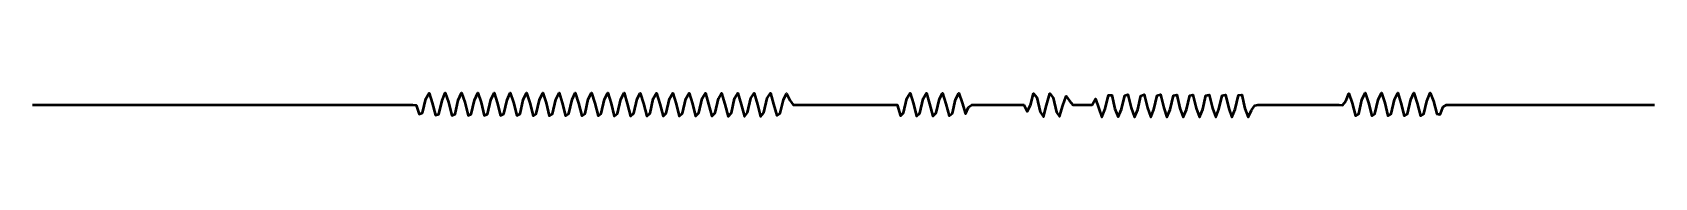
# Model space of a CAD drawing. Extents: x -47 to 452, y 172 to 669.
# Drawn here: x -47.1 to 451.9, y 472.3 to 479.8 of the extents above; entities that cross this region are included whole.
import ezdxf

# ---------------------------------------------------------------- set-up
doc = ezdxf.new("R2010")
doc.units = 0
doc.header["$MEASUREMENT"] = 0
doc.layers.add('Capa 1', color=7, linetype='Continuous', lineweight=0)

# ---------------------------------------------------------------- blocks, each defined once
blk = doc.blocks.new('Block_0')
at = {"layer": 'Capa 1', "color": 18, "lineweight": 50, "true_color": 0x000000}
blk.add_open_spline([(-47.14, 476.06), (-47.14, 476.06), (-46.14, 476.06), (-46.14, 476.06), (-46.14, 476.06), (-45.14, 476.06), (-45.14, 476.06), (-45.14, 476.06), (-44.14, 476.06), (-44.14, 476.06), (-44.14, 476.06), (-43.14, 476.06), (-43.14, 476.06), (-43.14, 476.06), (-42.14, 476.06), (-42.14, 476.06), (-42.14, 476.06), (-41.14, 476.06), (-41.14, 476.06), (-41.14, 476.06), (-40.14, 476.06), (-40.14, 476.06), (-40.14, 476.06), (-39.14, 476.06), (-39.14, 476.06), (-39.14, 476.06), (-38.14, 476.06), (-38.14, 476.06), (-38.14, 476.06), (-37.14, 476.06), (-37.14, 476.06), (-37.14, 476.06), (-36.14, 476.06), (-36.14, 476.06), (-36.14, 476.06), (-35.14, 476.06), (-35.14, 476.06), (-35.14, 476.06), (-34.14, 476.06), (-34.14, 476.06), (-34.14, 476.06), (-33.14, 476.06), (-33.14, 476.06), (-33.14, 476.06), (-32.14, 476.06), (-32.14, 476.06), (-32.14, 476.06), (-31.14, 476.06), (-31.14, 476.06), (-31.14, 476.06), (-30.14, 476.06), (-30.14, 476.06), (-30.14, 476.06), (-29.14, 476.06), (-29.14, 476.06), (-29.14, 476.06), (-28.14, 476.06), (-28.14, 476.06), (-28.14, 476.06), (-27.14, 476.06), (-27.14, 476.06), (-27.14, 476.06), (-26.14, 476.06), (-26.14, 476.06), (-26.14, 476.06), (-25.14, 476.06), (-25.14, 476.06), (-25.14, 476.06), (-24.14, 476.06), (-24.14, 476.06), (-24.14, 476.06), (-23.14, 476.06), (-23.14, 476.06), (-23.14, 476.06), (-22.14, 476.06), (-22.14, 476.06), (-22.14, 476.06), (-21.14, 476.06), (-21.14, 476.06), (-21.14, 476.06), (-20.14, 476.06), (-20.14, 476.06), (-20.14, 476.06), (-19.14, 476.06), (-19.14, 476.06), (-19.14, 476.06), (-18.14, 476.06), (-18.14, 476.06), (-18.14, 476.06), (-17.14, 476.06), (-17.14, 476.06), (-17.14, 476.06), (-16.14, 476.06), (-16.14, 476.06), (-16.14, 476.06), (-15.14, 476.06), (-15.14, 476.06), (-15.14, 476.06), (-14.14, 476.06), (-14.14, 476.06), (-14.14, 476.06), (-13.14, 476.06), (-13.14, 476.06), (-13.14, 476.06), (-12.14, 476.06), (-12.14, 476.06), (-12.14, 476.06), (-11.14, 476.06), (-11.14, 476.06), (-11.14, 476.06), (-10.14, 476.06), (-10.14, 476.06), (-10.14, 476.06), (-9.14, 476.06), (-9.14, 476.06), (-9.14, 476.06), (-8.14, 476.06), (-8.14, 476.06), (-8.14, 476.06), (-7.14, 476.06), (-7.14, 476.06), (-7.14, 476.06), (-6.14, 476.06), (-6.14, 476.06), (-6.14, 476.06), (-5.14, 476.06), (-5.14, 476.06), (-5.14, 476.06), (-4.14, 476.06), (-4.14, 476.06), (-4.14, 476.06), (-3.14, 476.06), (-3.14, 476.06), (-3.14, 476.06), (-2.14, 476.06), (-2.14, 476.06), (-2.14, 476.06), (-1.14, 476.06), (-1.14, 476.06), (-1.14, 476.06), (-0.14, 476.06), (-0.14, 476.06), (-0.14, 476.06), (0.86, 476.06), (0.86, 476.06), (0.86, 476.06), (1.86, 476.06), (1.86, 476.06), (1.86, 476.06), (2.86, 476.06), (2.86, 476.06), (2.86, 476.06), (3.86, 476.06), (3.86, 476.06), (3.86, 476.06), (4.86, 476.06), (4.86, 476.06), (4.86, 476.06), (5.86, 476.06), (5.86, 476.06), (5.86, 476.06), (6.86, 476.06), (6.86, 476.06), (6.86, 476.06), (7.86, 476.06), (7.86, 476.06), (7.86, 476.06), (8.86, 476.06), (8.86, 476.06), (8.86, 476.06), (9.86, 476.06), (9.86, 476.06), (9.86, 476.06), (10.86, 476.06), (10.86, 476.06), (10.86, 476.06), (11.86, 476.06), (11.86, 476.06), (11.86, 476.06), (12.86, 476.06), (12.86, 476.06), (12.86, 476.06), (13.86, 476.06), (13.86, 476.06), (13.86, 476.06), (14.86, 476.06), (14.86, 476.06), (14.86, 476.06), (15.86, 476.06), (15.86, 476.06), (15.86, 476.06), (16.86, 476.06), (16.86, 476.06), (16.86, 476.06), (17.86, 476.06), (17.86, 476.06), (17.86, 476.06), (18.86, 476.06), (18.86, 476.06), (18.86, 476.06), (19.86, 476.06), (19.86, 476.06), (19.86, 476.06), (20.86, 476.06), (20.86, 476.06), (20.86, 476.06), (21.86, 476.06), (21.86, 476.06), (21.86, 476.06), (22.86, 476.06), (22.86, 476.06), (22.86, 476.06), (23.86, 476.06), (23.86, 476.06), (23.86, 476.06), (24.86, 476.06), (24.86, 476.06), (24.86, 476.06), (25.86, 476.06), (25.86, 476.06), (25.86, 476.06), (26.86, 476.06), (26.86, 476.06), (26.86, 476.06), (27.86, 476.06), (27.86, 476.06), (27.86, 476.06), (28.86, 476.06), (28.86, 476.06), (28.86, 476.06), (29.86, 476.06), (29.86, 476.06), (29.86, 476.06), (30.86, 476.06), (30.86, 476.06), (30.86, 476.06), (31.86, 476.06), (31.86, 476.06), (31.86, 476.06), (32.86, 476.06), (32.86, 476.06), (32.86, 476.06), (33.86, 476.06), (33.86, 476.06), (33.86, 476.06), (34.86, 476.06), (34.86, 476.06), (34.86, 476.06), (35.86, 476.06), (35.86, 476.06), (35.86, 476.06), (36.86, 476.06), (36.86, 476.06), (36.86, 476.06), (37.86, 476.06), (37.86, 476.06), (37.86, 476.06), (38.86, 476.06), (38.86, 476.06), (38.86, 476.06), (39.86, 476.06), (39.86, 476.06), (39.86, 476.06), (40.86, 476.06), (40.86, 476.06), (40.86, 476.06), (41.86, 476.06), (41.86, 476.06), (41.86, 476.06), (42.86, 476.06), (42.86, 476.06), (42.86, 476.06), (43.86, 476.06), (43.86, 476.06), (43.86, 476.06), (44.86, 476.06), (44.86, 476.06), (44.86, 476.06), (45.86, 476.06), (45.86, 476.06), (45.86, 476.06), (46.86, 476.06), (46.86, 476.06), (46.86, 476.06), (47.86, 476.06), (47.86, 476.06), (47.86, 476.06), (48.86, 476.06), (48.86, 476.06), (48.86, 476.06), (49.86, 476.06), (49.86, 476.06), (49.86, 476.06), (50.86, 476.06), (50.86, 476.06), (50.86, 476.06), (51.86, 476.06), (51.86, 476.06), (51.86, 476.06), (52.86, 476.06), (52.86, 476.06), (52.86, 476.06), (53.86, 476.06), (53.86, 476.06), (53.86, 476.06), (54.86, 476.06), (54.86, 476.06), (54.86, 476.06), (55.86, 476.06), (55.86, 476.06), (55.86, 476.06), (56.86, 476.06), (56.86, 476.06), (56.86, 476.06), (57.86, 476.06), (57.86, 476.06), (57.86, 476.06), (58.86, 476.06), (58.86, 476.06), (58.86, 476.06), (59.86, 476.06), (59.86, 476.06), (59.86, 476.06), (60.86, 476.06), (60.86, 476.06), (60.86, 476.06), (61.86, 476.06), (61.86, 476.06), (61.86, 476.06), (62.86, 476.06), (62.86, 476.06), (62.86, 476.06), (63.86, 476.06), (63.86, 476.06), (63.86, 476.06), (64.86, 476.06), (64.86, 476.06), (64.86, 476.06), (65.86, 476.06), (65.86, 476.06), (65.86, 476.06), (66.86, 476.06), (66.86, 476.06), (66.86, 476.06), (67.86, 476.06), (67.86, 476.06), (67.86, 476.06), (68.86, 476.06), (68.86, 476.06), (68.86, 476.06), (69.86, 476.06), (69.86, 476.06), (69.86, 476.06), (70.86, 475.98), (70.86, 475.98), (70.86, 475.98), (71.86, 473.22), (71.86, 473.22), (71.86, 473.22), (72.86, 473.62), (72.86, 473.62), (72.86, 473.62), (73.86, 477.92), (73.86, 477.92), (73.86, 477.92), (74.86, 479.67), (74.86, 479.67), (74.86, 479.67), (75.86, 476.75), (75.86, 476.75), (75.86, 476.75), (76.86, 472.87), (76.86, 472.87), (76.86, 472.87), (77.86, 473.24), (77.86, 473.24), (77.86, 473.24), (78.86, 477.49), (78.86, 477.49), (78.86, 477.49), (79.86, 479.82), (79.86, 479.82), (79.86, 479.82), (80.86, 476.94), (80.86, 476.94), (80.86, 476.94), (81.86, 472.84), (81.86, 472.84), (81.86, 472.84), (82.86, 473.2), (82.86, 473.2), (82.86, 473.2), (83.86, 477.53), (83.86, 477.53), (83.86, 477.53), (84.86, 479.82), (84.86, 479.82), (84.86, 479.82), (85.86, 476.9), (85.86, 476.9), (85.86, 476.9), (86.86, 472.82), (86.86, 472.82), (86.86, 472.82), (87.86, 473.23), (87.86, 473.23), (87.86, 473.23), (88.86, 477.56), (88.86, 477.56), (88.86, 477.56), (89.86, 479.82), (89.86, 479.82), (89.86, 479.82), (90.86, 476.86), (90.86, 476.86), (90.86, 476.86), (91.86, 472.8), (91.86, 472.8), (91.86, 472.8), (92.86, 473.25), (92.86, 473.25), (92.86, 473.25), (93.86, 477.6), (93.86, 477.6), (93.86, 477.6), (94.86, 479.81), (94.86, 479.81), (94.86, 479.81), (95.86, 476.83), (95.86, 476.83), (95.86, 476.83), (96.86, 472.78), (96.86, 472.78), (96.86, 472.78), (97.86, 473.28), (97.86, 473.28), (97.86, 473.28), (98.86, 477.63), (98.86, 477.63), (98.86, 477.63), (99.86, 479.81), (99.86, 479.81), (99.86, 479.81), (100.86, 476.79), (100.86, 476.79), (100.86, 476.79), (101.86, 472.76), (101.86, 472.76), (101.86, 472.76), (102.86, 473.3), (102.86, 473.3), (102.86, 473.3), (103.86, 477.67), (103.86, 477.67), (103.86, 477.67), (104.86, 479.81), (104.86, 479.81), (104.86, 479.81), (105.86, 476.75), (105.86, 476.75), (105.86, 476.75), (106.86, 472.74), (106.86, 472.74), (106.86, 472.74), (107.86, 473.33), (107.86, 473.33), (107.86, 473.33), (108.86, 477.7), (108.86, 477.7), (108.86, 477.7), (109.86, 479.8), (109.86, 479.8), (109.86, 479.8), (110.86, 476.71), (110.86, 476.71), (110.86, 476.71), (111.86, 472.72), (111.86, 472.72), (111.86, 472.72), (112.86, 473.36), (112.86, 473.36), (112.86, 473.36), (113.86, 477.74), (113.86, 477.74), (113.86, 477.74), (114.86, 479.79), (114.86, 479.79), (114.86, 479.79), (115.86, 476.68), (115.86, 476.68), (115.86, 476.68), (116.86, 472.7), (116.86, 472.7), (116.86, 472.7), (117.86, 473.38), (117.86, 473.38), (117.86, 473.38), (118.86, 477.77), (118.86, 477.77), (118.86, 477.77), (119.86, 479.79), (119.86, 479.79), (119.86, 479.79), (120.86, 476.64), (120.86, 476.64), (120.86, 476.64), (121.86, 472.69), (121.86, 472.69), (121.86, 472.69), (122.86, 473.41), (122.86, 473.41), (122.86, 473.41), (123.86, 477.81), (123.86, 477.81), (123.86, 477.81), (124.86, 479.78), (124.86, 479.78), (124.86, 479.78), (125.86, 476.6), (125.86, 476.6), (125.86, 476.6), (126.86, 472.67), (126.86, 472.67), (126.86, 472.67), (127.86, 473.44), (127.86, 473.44), (127.86, 473.44), (128.86, 477.84), (128.86, 477.84), (128.86, 477.84), (129.86, 479.78), (129.86, 479.78), (129.86, 479.78), (130.86, 476.56), (130.86, 476.56), (130.86, 476.56), (131.86, 472.65), (131.86, 472.65), (131.86, 472.65), (132.86, 473.46), (132.86, 473.46), (132.86, 473.46), (133.86, 477.87), (133.86, 477.87), (133.86, 477.87), (134.86, 479.77), (134.86, 479.77), (134.86, 479.77), (135.86, 476.52), (135.86, 476.52), (135.86, 476.52), (136.86, 472.64), (136.86, 472.64), (136.86, 472.64), (137.86, 473.49), (137.86, 473.49), (137.86, 473.49), (138.86, 477.91), (138.86, 477.91), (138.86, 477.91), (139.86, 479.76), (139.86, 479.76), (139.86, 479.76), (140.86, 476.49), (140.86, 476.49), (140.86, 476.49), (141.86, 472.62), (141.86, 472.62), (141.86, 472.62), (142.86, 473.52), (142.86, 473.52), (142.86, 473.52), (143.86, 477.94), (143.86, 477.94), (143.86, 477.94), (144.86, 479.75), (144.86, 479.75), (144.86, 479.75), (145.86, 476.45), (145.86, 476.45), (145.86, 476.45), (146.86, 472.6), (146.86, 472.6), (146.86, 472.6), (147.86, 473.55), (147.86, 473.55), (147.86, 473.55), (148.86, 477.97), (148.86, 477.97), (148.86, 477.97), (149.86, 479.75), (149.86, 479.75), (149.86, 479.75), (150.86, 476.41), (150.86, 476.41), (150.86, 476.41), (151.86, 472.59), (151.86, 472.59), (151.86, 472.59), (152.86, 473.58), (152.86, 473.58), (152.86, 473.58), (153.86, 478.01), (153.86, 478.01), (153.86, 478.01), (154.86, 479.74), (154.86, 479.74), (154.86, 479.74), (155.86, 476.37), (155.86, 476.37), (155.86, 476.37), (156.86, 472.57), (156.86, 472.57), (156.86, 472.57), (157.86, 473.61), (157.86, 473.61), (157.86, 473.61), (158.86, 478.04), (158.86, 478.04), (158.86, 478.04), (159.86, 479.73), (159.86, 479.73), (159.86, 479.73), (160.86, 476.33), (160.86, 476.33), (160.86, 476.33), (161.86, 472.56), (161.86, 472.56), (161.86, 472.56), (162.86, 473.64), (162.86, 473.64), (162.86, 473.64), (163.86, 478.07), (163.86, 478.07), (163.86, 478.07), (164.86, 479.72), (164.86, 479.72), (164.86, 479.72), (165.86, 476.3), (165.86, 476.3), (165.86, 476.3), (166.86, 472.55), (166.86, 472.55), (166.86, 472.55), (167.86, 473.67), (167.86, 473.67), (167.86, 473.67), (168.86, 478.1), (168.86, 478.1), (168.86, 478.1), (169.86, 479.71), (169.86, 479.71), (169.86, 479.71), (170.86, 476.26), (170.86, 476.26), (170.86, 476.26), (171.86, 472.53), (171.86, 472.53), (171.86, 472.53), (172.86, 473.7), (172.86, 473.7), (172.86, 473.7), (173.86, 478.14), (173.86, 478.14), (173.86, 478.14), (174.86, 479.7), (174.86, 479.7), (174.86, 479.7), (175.86, 476.22), (175.86, 476.22), (175.86, 476.22), (176.86, 472.52), (176.86, 472.52), (176.86, 472.52), (177.86, 473.73), (177.86, 473.73), (177.86, 473.73), (178.86, 478.17), (178.86, 478.17), (178.86, 478.17), (179.86, 479.69), (179.86, 479.69), (179.86, 479.69), (180.86, 476.27), (180.86, 476.27), (180.86, 476.27), (181.86, 472.77), (181.86, 472.77), (181.86, 472.77), (182.86, 473.5), (182.86, 473.5), (182.86, 473.5), (183.86, 477.7), (183.86, 477.7), (183.86, 477.7), (184.86, 479.56), (184.86, 479.56), (184.86, 479.56), (185.86, 477.53), (185.86, 477.53), (185.86, 477.53), (186.86, 476.06), (186.86, 476.06), (186.86, 476.06), (187.86, 476.06), (187.86, 476.06), (187.86, 476.06), (188.86, 476.06), (188.86, 476.06), (188.86, 476.06), (189.86, 476.06), (189.86, 476.06), (189.86, 476.06), (190.86, 476.06), (190.86, 476.06), (190.86, 476.06), (191.86, 476.06), (191.86, 476.06), (191.86, 476.06), (192.86, 476.06), (192.86, 476.06), (192.86, 476.06), (193.86, 476.06), (193.86, 476.06), (193.86, 476.06), (194.86, 476.06), (194.86, 476.06), (194.86, 476.06), (195.86, 476.06), (195.86, 476.06), (195.86, 476.06), (196.86, 476.06), (196.86, 476.06), (196.86, 476.06), (197.86, 476.06), (197.86, 476.06), (197.86, 476.06), (198.86, 476.06), (198.86, 476.06), (198.86, 476.06), (199.86, 476.06), (199.86, 476.06), (199.86, 476.06), (200.86, 476.06), (200.86, 476.06), (200.86, 476.06), (201.86, 476.06), (201.86, 476.06), (201.86, 476.06), (202.86, 476.06), (202.86, 476.06), (202.86, 476.06), (203.86, 476.06), (203.86, 476.06), (203.86, 476.06), (204.86, 476.06), (204.86, 476.06), (204.86, 476.06), (205.86, 476.06), (205.86, 476.06), (205.86, 476.06), (206.86, 476.06), (206.86, 476.06), (206.86, 476.06), (207.86, 476.06), (207.86, 476.06), (207.86, 476.06), (208.86, 476.06), (208.86, 476.06), (208.86, 476.06), (209.86, 476.06), (209.86, 476.06), (209.86, 476.06), (210.86, 476.06), (210.86, 476.06), (210.86, 476.06), (211.86, 476.06), (211.86, 476.06), (211.86, 476.06), (212.86, 476.06), (212.86, 476.06), (212.86, 476.06), (213.86, 476.06), (213.86, 476.06), (213.86, 476.06), (214.86, 476.06), (214.86, 476.06), (214.86, 476.06), (215.86, 476.06), (215.86, 476.06), (215.86, 476.06), (216.86, 476.06), (216.86, 476.06), (216.86, 476.06), (217.86, 476.06), (217.86, 476.06), (217.86, 476.06), (218.86, 476.1), (218.86, 476.1), (218.86, 476.1), (219.86, 472.7), (219.86, 472.7), (219.86, 472.7), (220.86, 473.64), (220.86, 473.64), (220.86, 473.64), (221.86, 478.02), (221.86, 478.02), (221.86, 478.02), (222.86, 479.7), (222.86, 479.7), (222.86, 479.7), (223.86, 476.43), (223.86, 476.43), (223.86, 476.43), (224.86, 472.61), (224.86, 472.61), (224.86, 472.61), (225.86, 473.56), (225.86, 473.56), (225.86, 473.56), (226.86, 477.98), (226.86, 477.98), (226.86, 477.98), (227.86, 479.74), (227.86, 479.74), (227.86, 479.74), (228.86, 476.4), (228.86, 476.4), (228.86, 476.4), (229.86, 472.59), (229.86, 472.59), (229.86, 472.59), (230.86, 473.59), (230.86, 473.59), (230.86, 473.59), (231.86, 478.01), (231.86, 478.01), (231.86, 478.01), (232.86, 479.73), (232.86, 479.73), (232.86, 479.73), (233.86, 476.41), (233.86, 476.41), (233.86, 476.41), (234.86, 472.66), (234.86, 472.66), (234.86, 472.66), (235.86, 473.52), (235.86, 473.52), (235.86, 473.52), (236.86, 477.77), (236.86, 477.77), (236.86, 477.77), (237.86, 479.71), (237.86, 479.71), (237.86, 479.71), (238.86, 476.74), (238.86, 476.74), (238.86, 476.74), (239.86, 473.28), (239.86, 473.28), (239.86, 473.28), (240.86, 475.36), (240.86, 475.36), (240.86, 475.36), (241.86, 476.06), (241.86, 476.06), (241.86, 476.06), (242.86, 476.06), (242.86, 476.06), (242.86, 476.06), (243.86, 476.06), (243.86, 476.06), (243.86, 476.06), (244.86, 476.06), (244.86, 476.06), (244.86, 476.06), (245.86, 476.06), (245.86, 476.06), (245.86, 476.06), (246.86, 476.06), (246.86, 476.06), (246.86, 476.06), (247.86, 476.06), (247.86, 476.06), (247.86, 476.06), (248.86, 476.06), (248.86, 476.06), (248.86, 476.06), (249.86, 476.06), (249.86, 476.06), (249.86, 476.06), (250.86, 476.06), (250.86, 476.06), (250.86, 476.06), (251.86, 476.06), (251.86, 476.06), (251.86, 476.06), (252.86, 476.06), (252.86, 476.06), (252.86, 476.06), (253.86, 476.06), (253.86, 476.06), (253.86, 476.06), (254.86, 476.06), (254.86, 476.06), (254.86, 476.06), (255.86, 476.06), (255.86, 476.06), (255.86, 476.06), (256.86, 476.06), (256.86, 476.06), (256.86, 476.06), (257.86, 476.06), (257.86, 476.06), (257.86, 476.06), (258.86, 474.02), (258.86, 474.02), (258.86, 474.02), (259.86, 475.96), (259.86, 475.96), (259.86, 475.96), (260.86, 479.62), (260.86, 479.62), (260.86, 479.62), (261.86, 478.35), (261.86, 478.35), (261.86, 478.35), (262.86, 473.91), (262.86, 473.91), (262.86, 473.91), (263.86, 472.45), (263.86, 472.45), (263.86, 472.45), (264.86, 475.99), (264.86, 475.99), (264.86, 475.99), (265.86, 479.63), (265.86, 479.63), (265.86, 479.63), (266.86, 478.32), (266.86, 478.32), (266.86, 478.32), (267.86, 473.88), (267.86, 473.88), (267.86, 473.88), (268.86, 472.46), (268.86, 472.46), (268.86, 472.46), (269.86, 475.93), (269.86, 475.93), (269.86, 475.93), (270.86, 478.76), (270.86, 478.76), (270.86, 478.76), (271.86, 477.32), (271.86, 477.32), (271.86, 477.32), (272.86, 476.06), (272.86, 476.06), (272.86, 476.06), (273.86, 476.06), (273.86, 476.06), (273.86, 476.06), (274.86, 476.06), (274.86, 476.06), (274.86, 476.06), (275.86, 476.06), (275.86, 476.06), (275.86, 476.06), (276.86, 476.06), (276.86, 476.06), (276.86, 476.06), (277.86, 476.06), (277.86, 476.06), (277.86, 476.06), (278.86, 476.08), (278.86, 476.08), (278.86, 476.08), (279.86, 477.94), (279.86, 477.94), (279.86, 477.94), (280.86, 474.94), (280.86, 474.94), (280.86, 474.94), (281.86, 472.29), (281.86, 472.29), (281.86, 472.29), (282.86, 474.91), (282.86, 474.91), (282.86, 474.91), (283.86, 479.1), (283.86, 479.1), (283.86, 479.1), (284.86, 479.11), (284.86, 479.11), (284.86, 479.11), (285.86, 474.92), (285.86, 474.92), (285.86, 474.92), (286.86, 472.35), (286.86, 472.35), (286.86, 472.35), (287.86, 474.72), (287.86, 474.72), (287.86, 474.72), (288.86, 478.94), (288.86, 478.94), (288.86, 478.94), (289.86, 479.25), (289.86, 479.25), (289.86, 479.25), (290.86, 475.15), (290.86, 475.15), (290.86, 475.15), (291.86, 472.32), (291.86, 472.32), (291.86, 472.32), (292.86, 474.62), (292.86, 474.62), (292.86, 474.62), (293.86, 478.91), (293.86, 478.91), (293.86, 478.91), (294.86, 479.28), (294.86, 479.28), (294.86, 479.28), (295.86, 475.18), (295.86, 475.18), (295.86, 475.18), (296.86, 472.29), (296.86, 472.29), (296.86, 472.29), (297.86, 474.63), (297.86, 474.63), (297.86, 474.63), (298.86, 478.95), (298.86, 478.95), (298.86, 478.95), (299.86, 479.26), (299.86, 479.26), (299.86, 479.26), (300.86, 475.14), (300.86, 475.14), (300.86, 475.14), (301.86, 472.29), (301.86, 472.29), (301.86, 472.29), (302.86, 474.67), (302.86, 474.67), (302.86, 474.67), (303.86, 478.97), (303.86, 478.97), (303.86, 478.97), (304.86, 479.24), (304.86, 479.24), (304.86, 479.24), (305.86, 475.1), (305.86, 475.1), (305.86, 475.1), (306.86, 472.29), (306.86, 472.29), (306.86, 472.29), (307.86, 474.7), (307.86, 474.7), (307.86, 474.7), (308.86, 479), (308.86, 479), (308.86, 479), (309.86, 479.22), (309.86, 479.22), (309.86, 479.22), (310.86, 475.07), (310.86, 475.07), (310.86, 475.07), (311.86, 472.29), (311.86, 472.29), (311.86, 472.29), (312.86, 474.74), (312.86, 474.74), (312.86, 474.74), (313.86, 479.02), (313.86, 479.02), (313.86, 479.02), (314.86, 479.2), (314.86, 479.2), (314.86, 479.2), (315.86, 475.03), (315.86, 475.03), (315.86, 475.03), (316.86, 472.29), (316.86, 472.29), (316.86, 472.29), (317.86, 474.77), (317.86, 474.77), (317.86, 474.77), (318.86, 479.04), (318.86, 479.04), (318.86, 479.04), (319.86, 479.18), (319.86, 479.18), (319.86, 479.18), (320.86, 474.99), (320.86, 474.99), (320.86, 474.99), (321.86, 472.29), (321.86, 472.29), (321.86, 472.29), (322.86, 474.81), (322.86, 474.81), (322.86, 474.81), (323.86, 479.07), (323.86, 479.07), (323.86, 479.07), (324.86, 479.16), (324.86, 479.16), (324.86, 479.16), (325.86, 474.96), (325.86, 474.96), (325.86, 474.96), (326.86, 472.31), (326.86, 472.31), (326.86, 472.31), (327.86, 474.45), (327.86, 474.45), (327.86, 474.45), (328.86, 475.87), (328.86, 475.87), (328.86, 475.87), (329.86, 476.06), (329.86, 476.06), (329.86, 476.06), (330.86, 476.06), (330.86, 476.06), (330.86, 476.06), (331.86, 476.06), (331.86, 476.06), (331.86, 476.06), (332.86, 476.06), (332.86, 476.06), (332.86, 476.06), (333.86, 476.06), (333.86, 476.06), (333.86, 476.06), (334.86, 476.06), (334.86, 476.06), (334.86, 476.06), (335.86, 476.06), (335.86, 476.06), (335.86, 476.06), (336.86, 476.06), (336.86, 476.06), (336.86, 476.06), (337.86, 476.06), (337.86, 476.06), (337.86, 476.06), (338.86, 476.06), (338.86, 476.06), (338.86, 476.06), (339.86, 476.06), (339.86, 476.06), (339.86, 476.06), (340.86, 476.06), (340.86, 476.06), (340.86, 476.06), (341.86, 476.06), (341.86, 476.06), (341.86, 476.06), (342.86, 476.06), (342.86, 476.06), (342.86, 476.06), (343.86, 476.06), (343.86, 476.06), (343.86, 476.06), (344.86, 476.06), (344.86, 476.06), (344.86, 476.06), (345.86, 476.06), (345.86, 476.06), (345.86, 476.06), (346.86, 476.06), (346.86, 476.06), (346.86, 476.06), (347.86, 476.06), (347.86, 476.06), (347.86, 476.06), (348.86, 476.06), (348.86, 476.06), (348.86, 476.06), (349.86, 476.06), (349.86, 476.06), (349.86, 476.06), (350.86, 476.06), (350.86, 476.06), (350.86, 476.06), (351.86, 476.06), (351.86, 476.06), (351.86, 476.06), (352.86, 476.06), (352.86, 476.06), (352.86, 476.06), (353.86, 476.06), (353.86, 476.06), (353.86, 476.06), (354.86, 476.06), (354.86, 476.06), (354.86, 476.06), (355.86, 476.01), (355.86, 476.01), (355.86, 476.01), (356.86, 477.29), (356.86, 477.29), (356.86, 477.29), (357.86, 479.57), (357.86, 479.57), (357.86, 479.57), (358.86, 476.66), (358.86, 476.66), (358.86, 476.66), (359.86, 472.72), (359.86, 472.72), (359.86, 472.72), (360.86, 473.37), (360.86, 473.37), (360.86, 473.37), (361.86, 477.65), (361.86, 477.65), (361.86, 477.65), (362.86, 479.8), (362.86, 479.8), (362.86, 479.8), (363.86, 476.76), (363.86, 476.76), (363.86, 476.76), (364.86, 472.75), (364.86, 472.75), (364.86, 472.75), (365.86, 473.32), (365.86, 473.32), (365.86, 473.32), (366.86, 477.69), (366.86, 477.69), (366.86, 477.69), (367.86, 479.8), (367.86, 479.8), (367.86, 479.8), (368.86, 476.73), (368.86, 476.73), (368.86, 476.73), (369.86, 472.73), (369.86, 472.73), (369.86, 472.73), (370.86, 473.35), (370.86, 473.35), (370.86, 473.35), (371.86, 477.73), (371.86, 477.73), (371.86, 477.73), (372.86, 479.8), (372.86, 479.8), (372.86, 479.8), (373.86, 476.69), (373.86, 476.69), (373.86, 476.69), (374.86, 472.71), (374.86, 472.71), (374.86, 472.71), (375.86, 473.37), (375.86, 473.37), (375.86, 473.37), (376.86, 477.76), (376.86, 477.76), (376.86, 477.76), (377.86, 479.79), (377.86, 479.79), (377.86, 479.79), (378.86, 476.65), (378.86, 476.65), (378.86, 476.65), (379.86, 472.74), (379.86, 472.74), (379.86, 472.74), (380.86, 473.35), (380.86, 473.35), (380.86, 473.35), (381.86, 477.28), (381.86, 477.28), (381.86, 477.28), (382.86, 479.77), (382.86, 479.77), (382.86, 479.77), (383.86, 477.25), (383.86, 477.25), (383.86, 477.25), (384.86, 473.31), (384.86, 473.31), (384.86, 473.31), (385.86, 473.08), (385.86, 473.08), (385.86, 473.08), (386.86, 475.51), (386.86, 475.51), (386.86, 475.51), (387.86, 476.06), (387.86, 476.06), (387.86, 476.06), (388.86, 476.06), (388.86, 476.06), (388.86, 476.06), (389.86, 476.06), (389.86, 476.06), (389.86, 476.06), (390.86, 476.06), (390.86, 476.06), (390.86, 476.06), (391.86, 476.06), (391.86, 476.06), (391.86, 476.06), (392.86, 476.06), (392.86, 476.06), (392.86, 476.06), (393.86, 476.06), (393.86, 476.06), (393.86, 476.06), (394.86, 476.06), (394.86, 476.06), (394.86, 476.06), (395.86, 476.06), (395.86, 476.06), (395.86, 476.06), (396.86, 476.06), (396.86, 476.06), (396.86, 476.06), (397.86, 476.06), (397.86, 476.06), (397.86, 476.06), (398.86, 476.06), (398.86, 476.06), (398.86, 476.06), (399.86, 476.06), (399.86, 476.06), (399.86, 476.06), (400.86, 476.06), (400.86, 476.06), (400.86, 476.06), (401.86, 476.06), (401.86, 476.06), (401.86, 476.06), (402.86, 476.06), (402.86, 476.06), (402.86, 476.06), (403.86, 476.06), (403.86, 476.06), (403.86, 476.06), (404.86, 476.06), (404.86, 476.06), (404.86, 476.06), (405.86, 476.06), (405.86, 476.06), (405.86, 476.06), (406.86, 476.06), (406.86, 476.06), (406.86, 476.06), (407.86, 476.06), (407.86, 476.06), (407.86, 476.06), (408.86, 476.06), (408.86, 476.06), (408.86, 476.06), (409.86, 476.06), (409.86, 476.06), (409.86, 476.06), (410.86, 476.06), (410.86, 476.06), (410.86, 476.06), (411.86, 476.06), (411.86, 476.06), (411.86, 476.06), (412.86, 476.06), (412.86, 476.06), (412.86, 476.06), (413.86, 476.06), (413.86, 476.06), (413.86, 476.06), (414.86, 476.06), (414.86, 476.06), (414.86, 476.06), (415.86, 476.06), (415.86, 476.06), (415.86, 476.06), (416.86, 476.06), (416.86, 476.06), (416.86, 476.06), (417.86, 476.06), (417.86, 476.06), (417.86, 476.06), (418.86, 476.06), (418.86, 476.06), (418.86, 476.06), (419.86, 476.06), (419.86, 476.06), (419.86, 476.06), (420.86, 476.06), (420.86, 476.06), (420.86, 476.06), (421.86, 476.06), (421.86, 476.06), (421.86, 476.06), (422.86, 476.06), (422.86, 476.06), (422.86, 476.06), (423.86, 476.06), (423.86, 476.06), (423.86, 476.06), (424.86, 476.06), (424.86, 476.06), (424.86, 476.06), (425.86, 476.06), (425.86, 476.06), (425.86, 476.06), (426.86, 476.06), (426.86, 476.06), (426.86, 476.06), (427.86, 476.06), (427.86, 476.06), (427.86, 476.06), (428.86, 476.06), (428.86, 476.06), (428.86, 476.06), (429.86, 476.06), (429.86, 476.06), (429.86, 476.06), (430.86, 476.06), (430.86, 476.06), (430.86, 476.06), (431.86, 476.06), (431.86, 476.06), (431.86, 476.06), (432.86, 476.06), (432.86, 476.06), (432.86, 476.06), (433.86, 476.06), (433.86, 476.06), (433.86, 476.06), (434.86, 476.06), (434.86, 476.06), (434.86, 476.06), (435.86, 476.06), (435.86, 476.06), (435.86, 476.06), (436.86, 476.06), (436.86, 476.06), (436.86, 476.06), (437.86, 476.06), (437.86, 476.06), (437.86, 476.06), (438.86, 476.06), (438.86, 476.06), (438.86, 476.06), (439.86, 476.06), (439.86, 476.06), (439.86, 476.06), (440.86, 476.06), (440.86, 476.06), (440.86, 476.06), (441.86, 476.06), (441.86, 476.06), (441.86, 476.06), (442.86, 476.06), (442.86, 476.06), (442.86, 476.06), (443.86, 476.06), (443.86, 476.06), (443.86, 476.06), (444.86, 476.06), (444.86, 476.06), (444.86, 476.06), (445.86, 476.06), (445.86, 476.06), (445.86, 476.06), (446.86, 476.06), (446.86, 476.06), (446.86, 476.06), (447.86, 476.06), (447.86, 476.06), (447.86, 476.06), (448.86, 476.06), (448.86, 476.06), (448.86, 476.06), (449.86, 476.06), (449.86, 476.06), (449.86, 476.06), (450.86, 476.06), (450.86, 476.06), (450.86, 476.06), (451.86, 476.06), (451.86, 476.06)], degree=3, knots=[0, 0, 0, 0, 1, 1, 1, 2, 2, 2, 3, 3, 3, 4, 4, 4, 5, 5, 5, 6, 6, 6, 7, 7, 7, 8, 8, 8, 9, 9, 9, 10, 10, 10, 11, 11, 11, 12, 12, 12, 13, 13, 13, 14, 14, 14, 15, 15, 15, 16, 16, 16, 17, 17, 17, 18, 18, 18, 19, 19, 19, 20, 20, 20, 21, 21, 21, 22, 22, 22, 23, 23, 23, 24, 24, 24, 25, 25, 25, 26, 26, 26, 27, 27, 27, 28, 28, 28, 29, 29, 29, 30, 30, 30, 31, 31, 31, 32, 32, 32, 33, 33, 33, 34, 34, 34, 35, 35, 35, 36, 36, 36, 37, 37, 37, 38, 38, 38, 39, 39, 39, 40, 40, 40, 41, 41, 41, 42, 42, 42, 43, 43, 43, 44, 44, 44, 45, 45, 45, 46, 46, 46, 47, 47, 47, 48, 48, 48, 49, 49, 49, 50, 50, 50, 51, 51, 51, 52, 52, 52, 53, 53, 53, 54, 54, 54, 55, 55, 55, 56, 56, 56, 57, 57, 57, 58, 58, 58, 59, 59, 59, 60, 60, 60, 61, 61, 61, 62, 62, 62, 63, 63, 63, 64, 64, 64, 65, 65, 65, 66, 66, 66, 67, 67, 67, 68, 68, 68, 69, 69, 69, 70, 70, 70, 71, 71, 71, 72, 72, 72, 73, 73, 73, 74, 74, 74, 75, 75, 75, 76, 76, 76, 77, 77, 77, 78, 78, 78, 79, 79, 79, 80, 80, 80, 81, 81, 81, 82, 82, 82, 83, 83, 83, 84, 84, 84, 85, 85, 85, 86, 86, 86, 87, 87, 87, 88, 88, 88, 89, 89, 89, 90, 90, 90, 91, 91, 91, 92, 92, 92, 93, 93, 93, 94, 94, 94, 95, 95, 95, 96, 96, 96, 97, 97, 97, 98, 98, 98, 99, 99, 99, 100, 100, 100, 101, 101, 101, 102, 102, 102, 103, 103, 103, 104, 104, 104, 105, 105, 105, 106, 106, 106, 107, 107, 107, 108, 108, 108, 109, 109, 109, 110, 110, 110, 111, 111, 111, 112, 112, 112, 113, 113, 113, 114, 114, 114, 115, 115, 115, 116, 116, 116, 117, 117, 117, 118, 118, 118, 119, 119, 119, 120, 120, 120, 121, 121, 121, 122, 122, 122, 123, 123, 123, 124, 124, 124, 125, 125, 125, 126, 126, 126, 127, 127, 127, 128, 128, 128, 129, 129, 129, 130, 130, 130, 131, 131, 131, 132, 132, 132, 133, 133, 133, 134, 134, 134, 135, 135, 135, 136, 136, 136, 137, 137, 137, 138, 138, 138, 139, 139, 139, 140, 140, 140, 141, 141, 141, 142, 142, 142, 143, 143, 143, 144, 144, 144, 145, 145, 145, 146, 146, 146, 147, 147, 147, 148, 148, 148, 149, 149, 149, 150, 150, 150, 151, 151, 151, 152, 152, 152, 153, 153, 153, 154, 154, 154, 155, 155, 155, 156, 156, 156, 157, 157, 157, 158, 158, 158, 159, 159, 159, 160, 160, 160, 161, 161, 161, 162, 162, 162, 163, 163, 163, 164, 164, 164, 165, 165, 165, 166, 166, 166, 167, 167, 167, 168, 168, 168, 169, 169, 169, 170, 170, 170, 171, 171, 171, 172, 172, 172, 173, 173, 173, 174, 174, 174, 175, 175, 175, 176, 176, 176, 177, 177, 177, 178, 178, 178, 179, 179, 179, 180, 180, 180, 181, 181, 181, 182, 182, 182, 183, 183, 183, 184, 184, 184, 185, 185, 185, 186, 186, 186, 187, 187, 187, 188, 188, 188, 189, 189, 189, 190, 190, 190, 191, 191, 191, 192, 192, 192, 193, 193, 193, 194, 194, 194, 195, 195, 195, 196, 196, 196, 197, 197, 197, 198, 198, 198, 199, 199, 199, 200, 200, 200, 201, 201, 201, 202, 202, 202, 203, 203, 203, 204, 204, 204, 205, 205, 205, 206, 206, 206, 207, 207, 207, 208, 208, 208, 209, 209, 209, 210, 210, 210, 211, 211, 211, 212, 212, 212, 213, 213, 213, 214, 214, 214, 215, 215, 215, 216, 216, 216, 217, 217, 217, 218, 218, 218, 219, 219, 219, 220, 220, 220, 221, 221, 221, 222, 222, 222, 223, 223, 223, 224, 224, 224, 225, 225, 225, 226, 226, 226, 227, 227, 227, 228, 228, 228, 229, 229, 229, 230, 230, 230, 231, 231, 231, 232, 232, 232, 233, 233, 233, 234, 234, 234, 235, 235, 235, 236, 236, 236, 237, 237, 237, 238, 238, 238, 239, 239, 239, 240, 240, 240, 241, 241, 241, 242, 242, 242, 243, 243, 243, 244, 244, 244, 245, 245, 245, 246, 246, 246, 247, 247, 247, 248, 248, 248, 249, 249, 249, 250, 250, 250, 251, 251, 251, 252, 252, 252, 253, 253, 253, 254, 254, 254, 255, 255, 255, 256, 256, 256, 257, 257, 257, 258, 258, 258, 259, 259, 259, 260, 260, 260, 261, 261, 261, 262, 262, 262, 263, 263, 263, 264, 264, 264, 265, 265, 265, 266, 266, 266, 267, 267, 267, 268, 268, 268, 269, 269, 269, 270, 270, 270, 271, 271, 271, 272, 272, 272, 273, 273, 273, 274, 274, 274, 275, 275, 275, 276, 276, 276, 277, 277, 277, 278, 278, 278, 279, 279, 279, 280, 280, 280, 281, 281, 281, 282, 282, 282, 283, 283, 283, 284, 284, 284, 285, 285, 285, 286, 286, 286, 287, 287, 287, 288, 288, 288, 289, 289, 289, 290, 290, 290, 291, 291, 291, 292, 292, 292, 293, 293, 293, 294, 294, 294, 295, 295, 295, 296, 296, 296, 297, 297, 297, 298, 298, 298, 299, 299, 299, 300, 300, 300, 301, 301, 301, 302, 302, 302, 303, 303, 303, 304, 304, 304, 305, 305, 305, 306, 306, 306, 307, 307, 307, 308, 308, 308, 309, 309, 309, 310, 310, 310, 311, 311, 311, 312, 312, 312, 313, 313, 313, 314, 314, 314, 315, 315, 315, 316, 316, 316, 317, 317, 317, 318, 318, 318, 319, 319, 319, 320, 320, 320, 321, 321, 321, 322, 322, 322, 323, 323, 323, 324, 324, 324, 325, 325, 325, 326, 326, 326, 327, 327, 327, 328, 328, 328, 329, 329, 329, 330, 330, 330, 331, 331, 331, 332, 332, 332, 333, 333, 333, 334, 334, 334, 335, 335, 335, 336, 336, 336, 337, 337, 337, 338, 338, 338, 339, 339, 339, 340, 340, 340, 341, 341, 341, 342, 342, 342, 343, 343, 343, 344, 344, 344, 345, 345, 345, 346, 346, 346, 347, 347, 347, 348, 348, 348, 349, 349, 349, 350, 350, 350, 351, 351, 351, 352, 352, 352, 353, 353, 353, 354, 354, 354, 355, 355, 355, 356, 356, 356, 357, 357, 357, 358, 358, 358, 359, 359, 359, 360, 360, 360, 361, 361, 361, 362, 362, 362, 363, 363, 363, 364, 364, 364, 365, 365, 365, 366, 366, 366, 367, 367, 367, 368, 368, 368, 369, 369, 369, 370, 370, 370, 371, 371, 371, 372, 372, 372, 373, 373, 373, 374, 374, 374, 375, 375, 375, 376, 376, 376, 377, 377, 377, 378, 378, 378, 379, 379, 379, 380, 380, 380, 381, 381, 381, 382, 382, 382, 383, 383, 383, 384, 384, 384, 385, 385, 385, 386, 386, 386, 387, 387, 387, 388, 388, 388, 389, 389, 389, 390, 390, 390, 391, 391, 391, 392, 392, 392, 393, 393, 393, 394, 394, 394, 395, 395, 395, 396, 396, 396, 397, 397, 397, 398, 398, 398, 399, 399, 399, 400, 400, 400, 401, 401, 401, 402, 402, 402, 403, 403, 403, 404, 404, 404, 405, 405, 405, 406, 406, 406, 407, 407, 407, 408, 408, 408, 409, 409, 409, 410, 410, 410, 411, 411, 411, 412, 412, 412, 413, 413, 413, 414, 414, 414, 415, 415, 415, 416, 416, 416, 417, 417, 417, 418, 418, 418, 419, 419, 419, 420, 420, 420, 421, 421, 421, 422, 422, 422, 423, 423, 423, 424, 424, 424, 425, 425, 425, 426, 426, 426, 427, 427, 427, 428, 428, 428, 429, 429, 429, 430, 430, 430, 431, 431, 431, 432, 432, 432, 433, 433, 433, 434, 434, 434, 435, 435, 435, 436, 436, 436, 437, 437, 437, 438, 438, 438, 439, 439, 439, 440, 440, 440, 441, 441, 441, 442, 442, 442, 443, 443, 443, 444, 444, 444, 445, 445, 445, 446, 446, 446, 447, 447, 447, 448, 448, 448, 449, 449, 449, 450, 450, 450, 451, 451, 451, 452, 452, 452, 453, 453, 453, 454, 454, 454, 455, 455, 455, 456, 456, 456, 457, 457, 457, 458, 458, 458, 459, 459, 459, 460, 460, 460, 461, 461, 461, 462, 462, 462, 463, 463, 463, 464, 464, 464, 465, 465, 465, 466, 466, 466, 467, 467, 467, 468, 468, 468, 469, 469, 469, 470, 470, 470, 471, 471, 471, 472, 472, 472, 473, 473, 473, 474, 474, 474, 475, 475, 475, 476, 476, 476, 477, 477, 477, 478, 478, 478, 479, 479, 479, 480, 480, 480, 481, 481, 481, 482, 482, 482, 483, 483, 483, 484, 484, 484, 485, 485, 485, 486, 486, 486, 487, 487, 487, 488, 488, 488, 489, 489, 489, 490, 490, 490, 491, 491, 491, 492, 492, 492, 493, 493, 493, 494, 494, 494, 495, 495, 495, 496, 496, 496, 497, 497, 497, 498, 498, 498, 499, 499, 499, 499], dxfattribs=at)

msp = doc.modelspace()

# ---------------------------------------------------------------- block references
at = {"layer": 'Capa 1'}
msp.add_blockref('Block_0', (0, 0), dxfattribs=at)

doc.saveas('drawing.dxf')
